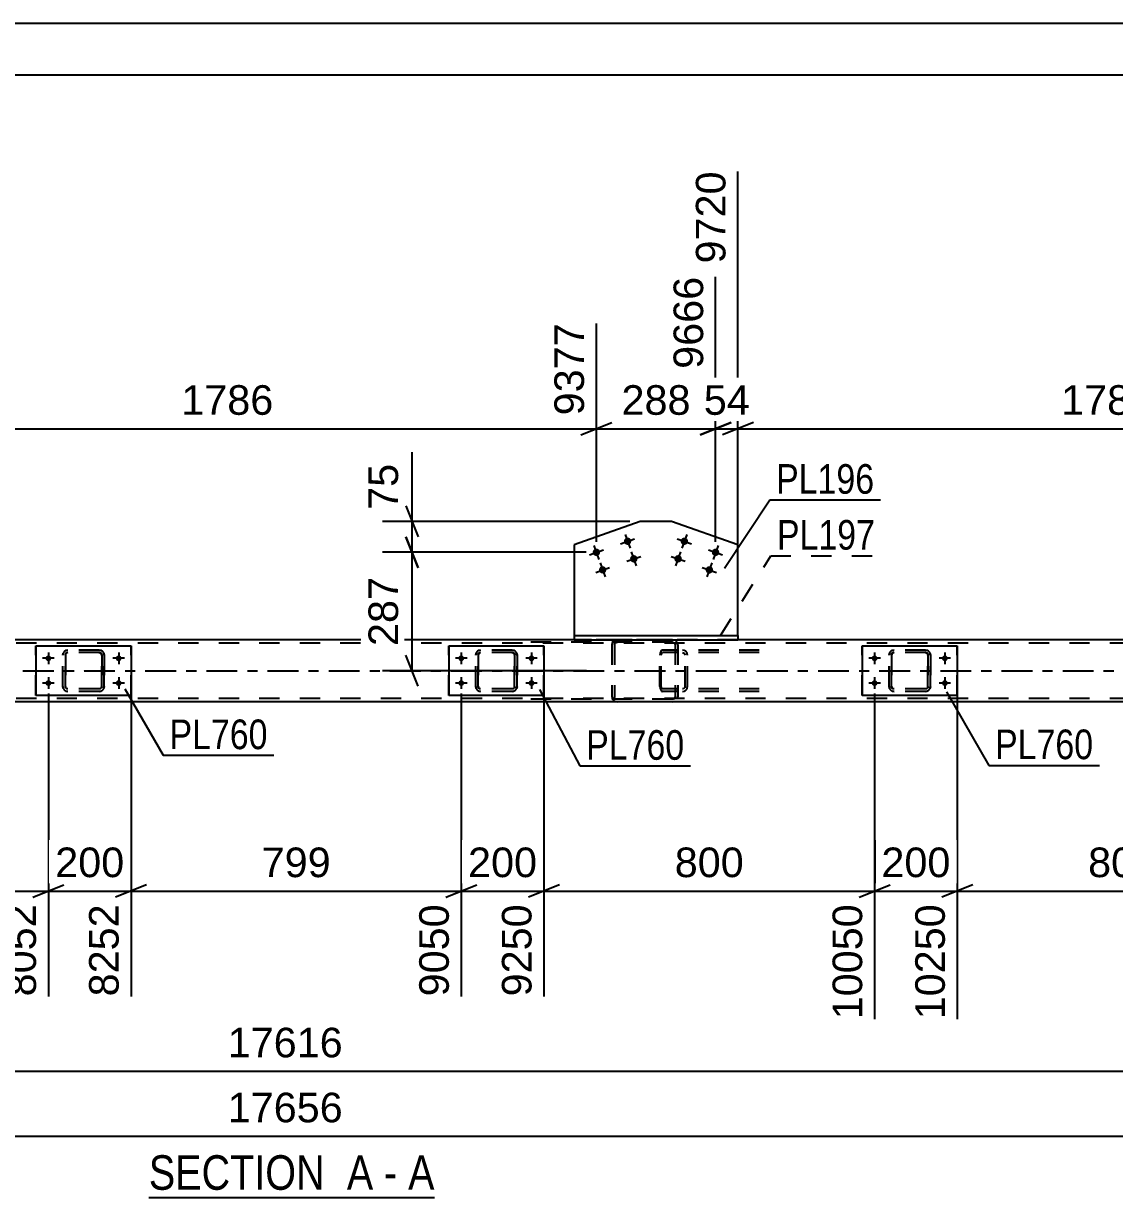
# Model space of a CAD drawing. Header units: millimetres. Extents: x -136 to 705, y -401 to 193.
# Drawn here: x 291 to 396.6, y 79.5 to 193.2 of the extents above; entities that cross this region are included whole.
import ezdxf

# ---------------------------------------------------------------- set-up
doc = ezdxf.new("R2010")
doc.units = ezdxf.units.MM
doc.linetypes.add('DXK_LINE_DOT2', pattern=[3.9198, 1.9599, -1.9599])
doc.linetypes.add('DXK_LINE_DOT3', pattern=[5.9187, 2.979, -0.9799, 0.9799, -0.9799])
doc.styles.add('Arial', font='ARIAL.TTF', dxfattribs={"height": 0.2})
doc.styles.add('Arial Narrow', font='ARIALN.TTF', dxfattribs={"height": 0.2})

# ---------------------------------------------------------------- blocks, each defined once
blk = doc.blocks.new('Unknown-318887035-1115')
at = {"color": 5, "linetype": 'Continuous'}
for p, q in [((705.32, 193.19), (-135.68, 193.19)), ((700.32, 188.19), (-130.68, 188.19))]:
    blk.add_line(p, q, dxfattribs=at)
blk = doc.blocks.new('Unknown-318887035-12 - 1230')
at = {"color": 6, "linetype": 'Continuous'}
blk.add_line((303.18, 79.55), (330.82, 79.55), dxfattribs=at)
at = {"color": 0, "linetype": 'Continuous'}
for points in [[(321.29, 80.3), (321.29, 83.8), (303.18, 83.8), (303.18, 80.3)], [(324.89, 80.3), (324.89, 83.8), (322.34, 83.8), (322.34, 80.3)], [(327.22, 80.3), (327.22, 83.8), (325.94, 83.8), (325.94, 80.3)], [(330.82, 80.3), (330.82, 83.8), (328.27, 83.8), (328.27, 80.3)]]:
    blk.add_wipeout(points, dxfattribs=at)
at = {"color": 7, "linetype": 'Continuous', "style": 'Arial Narrow'}
for s, p in [('SECTION ', (303.18, 80.3)), ('A', (322.34, 80.3)), ('A', (328.27, 80.3)), ('-', (325.94, 80.3))]:
    blk.add_text(s, height=3.34, dxfattribs=at).set_placement(p)
blk = doc.blocks.new('Part-318887035-1326 - 1230')
at = {"color": 2, "linetype": 'Continuous'}
for p, q in [((350.74, 144.99), (344.33, 142.71)), ((353.77, 144.99), (350.74, 144.99)), ((360.18, 142.71), (353.77, 144.99)), ((344.33, 142.71), (344.33, 133.94)), ((360.18, 133.94), (360.18, 142.71))]:
    blk.add_line(p, q, dxfattribs=at)
at = {"color": 7, "linetype": 'DXK_LINE_DOT2'}
blk.add_line((344.33, 133.94), (360.18, 133.94), dxfattribs=at)
blk = doc.blocks.new('Bolt-318887035-1409 - 1230')
at = {"linetype": 'Continuous'}
for points in [[(349.85, 143.19, -1), (349.17, 142.95, -1)], [(346.83, 142.12, -1), (346.15, 141.88, -1)], [(350.45, 141.49, -1), (349.77, 141.25, -1)], [(347.43, 140.42, -1), (346.76, 140.18, -1)]]:
    blk.add_hatch(color=1, dxfattribs=at).paths.add_polyline_path(points)
at = {"color": 1, "linetype": 'Continuous'}
for p, q in [((348.83, 142.82), (350.19, 143.31)), ((349.27, 143.74), (349.75, 142.39)), ((345.81, 141.76), (347.17, 142.24)), ((346.25, 142.67), (346.73, 141.32)), ((349.87, 142.05), (350.35, 140.69)), ((346.85, 140.98), (347.34, 139.62)), ((349.43, 141.13), (350.79, 141.61)), ((346.42, 140.06), (347.77, 140.54))]:
    blk.add_line(p, q, dxfattribs=at)
blk = doc.blocks.new('Part-318887035-1450 - 1230')
at = {"color": 2, "linetype": 'Continuous'}
for p, q in [((332.21, 132.94), (332.21, 128.14)), ((332.21, 132.94), (341.41, 132.94)), ((341.41, 132.94), (341.41, 128.14)), ((341.41, 128.14), (332.21, 128.14))]:
    blk.add_line(p, q, dxfattribs=at)
at = {"color": 7, "linetype": 'DXK_LINE_DOT2'}
for p, q in [((332.21, 128.14), (332.21, 132.94)), ((341.41, 128.14), (341.41, 132.94))]:
    blk.add_line(p, q, dxfattribs=at)
blk = doc.blocks.new('Part-318887035-1331 - 1230')
at = {"color": 2, "linetype": 'Continuous'}
for p, q in [((344.33, 133.94), (344.33, 133.54)), ((344.33, 133.94), (360.18, 133.94)), ((344.33, 133.54), (360.18, 133.54)), ((360.18, 133.94), (360.18, 133.54))]:
    blk.add_line(p, q, dxfattribs=at)
blk = doc.blocks.new('Bolt-318887035-1332 - 1230')
at = {"linetype": 'Continuous'}
for points in [[(333.41, 131.46, -1), (333.41, 132.02, -1)], [(340.21, 131.46, -1), (340.21, 132.02, -1)], [(333.41, 129.06, -1), (333.41, 129.62, -1)], [(340.21, 129.06, -1), (340.21, 129.62, -1)]]:
    blk.add_hatch(color=1, dxfattribs=at).paths.add_polyline_path(points)
at = {"color": 1, "linetype": 'Continuous'}
for p, q in [((333.41, 132.3), (333.41, 131.18)), ((340.21, 132.3), (340.21, 131.18)), ((333.97, 131.74), (332.85, 131.74)), ((340.77, 131.74), (339.65, 131.74)), ((333.41, 129.9), (333.41, 128.78)), ((340.21, 129.9), (340.21, 128.78)), ((333.97, 129.34), (332.85, 129.34)), ((340.77, 129.34), (339.65, 129.34))]:
    blk.add_line(p, q, dxfattribs=at)
blk = doc.blocks.new('Bolt-318887035-1408 - 1230')
at = {"linetype": 'Continuous'}
for points in [[(293.46, 131.46, -1), (293.46, 132.02, -1)], [(300.26, 131.46, -1), (300.26, 132.02, -1)], [(293.46, 129.06, -1), (293.46, 129.62, -1)], [(300.26, 129.06, -1), (300.26, 129.62, -1)]]:
    blk.add_hatch(color=1, dxfattribs=at).paths.add_polyline_path(points)
at = {"color": 1, "linetype": 'Continuous'}
for p, q in [((293.46, 132.3), (293.46, 131.18)), ((300.26, 132.3), (300.26, 131.18)), ((294.02, 131.74), (292.9, 131.74)), ((300.82, 131.74), (299.7, 131.74)), ((293.46, 129.9), (293.46, 128.78)), ((300.26, 129.9), (300.26, 128.78)), ((294.02, 129.34), (292.9, 129.34)), ((300.82, 129.34), (299.7, 129.34))]:
    blk.add_line(p, q, dxfattribs=at)
blk = doc.blocks.new('Bolt-318887035-1410 - 1230')
at = {"linetype": 'Continuous'}
for points in [[(373.41, 131.46, -1), (373.41, 132.02, -1)], [(380.21, 131.46, -1), (380.21, 132.02, -1)], [(373.41, 129.06, -1), (373.41, 129.62, -1)], [(380.21, 129.06, -1), (380.21, 129.62, -1)]]:
    blk.add_hatch(color=1, dxfattribs=at).paths.add_polyline_path(points)
at = {"color": 1, "linetype": 'Continuous'}
for p, q in [((373.41, 132.3), (373.41, 131.18)), ((380.21, 132.3), (380.21, 131.18)), ((373.97, 131.74), (372.85, 131.74)), ((380.77, 131.74), (379.65, 131.74)), ((373.41, 129.9), (373.41, 128.78)), ((380.21, 129.9), (380.21, 128.78)), ((373.97, 129.34), (372.85, 129.34)), ((380.77, 129.34), (379.65, 129.34))]:
    blk.add_line(p, q, dxfattribs=at)
blk = doc.blocks.new('Part-318887035-1629 - 1230')
at = {"color": 7, "linetype": 'DXK_LINE_DOT2'}
for p, q in [((374.81, 132.06), (374.85, 132.24)), ((374.85, 132.24), (374.81, 132.06)), ((374.81, 129.02), (374.81, 132.06)), ((374.81, 132.06), (374.81, 132.06)), ((374.81, 129.02), (374.81, 132.06)), ((375.05, 132.06), (375.07, 132.15)), ((375.07, 132.15), (375.05, 132.06)), ((375.05, 129.02), (375.05, 132.06)), ((375.05, 132.06), (375.05, 132.06)), ((375.05, 132.06), (375.05, 129.02)), ((375.07, 132.15), (375.12, 132.23)), ((375.12, 132.23), (375.07, 132.15)), ((375.11, 132.5), (375.29, 132.54)), ((375.29, 132.54), (375.11, 132.5)), ((375.12, 132.23), (375.2, 132.28)), ((375.2, 132.28), (375.12, 132.23)), ((375.29, 132.3), (375.2, 132.28)), ((378.33, 132.54), (375.29, 132.54)), ((378.33, 132.3), (375.29, 132.3)), ((378.33, 132.54), (378.51, 132.5)), ((378.51, 132.5), (378.33, 132.54)), ((378.33, 132.3), (378.42, 132.28)), ((378.42, 132.28), (378.5, 132.23)), ((378.5, 132.23), (378.42, 132.28)), ((378.5, 132.23), (378.55, 132.15)), ((378.55, 132.15), (378.5, 132.23)), ((378.55, 132.15), (378.57, 132.06)), ((378.57, 132.06), (378.55, 132.15)), ((378.57, 129.02), (378.57, 132.06)), ((378.57, 132.06), (378.57, 132.06)), ((378.57, 132.06), (378.57, 129.02)), ((378.77, 132.24), (378.81, 132.06)), ((378.81, 132.06), (378.77, 132.24)), ((378.81, 129.02), (378.81, 132.06)), ((378.81, 132.06), (378.81, 132.06)), ((378.81, 132.06), (378.81, 129.02)), ((374.81, 129.02), (374.81, 129.02)), ((374.85, 128.83), (374.81, 129.02)), ((374.81, 129.02), (374.85, 128.83)), ((375.05, 129.02), (375.05, 129.02)), ((375.07, 128.92), (375.05, 129.02)), ((375.05, 129.02), (375.07, 128.92)), ((375.12, 128.85), (375.07, 128.92)), ((375.07, 128.92), (375.12, 128.85)), ((375.29, 128.54), (375.11, 128.57)), ((375.11, 128.57), (375.29, 128.54)), ((375.2, 128.79), (375.12, 128.85)), ((375.12, 128.85), (375.2, 128.79)), ((375.29, 128.78), (375.2, 128.79)), ((378.33, 128.78), (375.29, 128.78)), ((378.33, 128.54), (375.29, 128.54)), ((378.42, 128.79), (378.33, 128.78)), ((378.51, 128.57), (378.33, 128.54)), ((378.33, 128.54), (378.51, 128.57)), ((378.5, 128.85), (378.42, 128.79)), ((378.42, 128.79), (378.5, 128.85)), ((378.55, 128.92), (378.5, 128.85)), ((378.5, 128.85), (378.55, 128.92)), ((378.57, 129.02), (378.55, 128.92)), ((378.55, 128.92), (378.57, 129.02)), ((378.57, 129.02), (378.57, 129.02)), ((378.81, 129.02), (378.77, 128.83)), ((378.77, 128.83), (378.81, 129.02)), ((378.81, 129.02), (378.81, 129.02))]:
    blk.add_line(p, q, dxfattribs=at)
at = {"color": 7, "linetype": 'DXK_LINE_DOT3'}
blk.add_line((376.81, 130.54), (376.81, 130.54), dxfattribs=at)
at = {"color": 7, "linetype": 'DXK_LINE_DOT2'}
for centre, start, end in [((375.29, 132.06), 112.5, 157.5), ((375.29, 132.06), 112.5, 157.5), ((378.33, 132.06), 22.5, 67.5), ((378.33, 132.06), 22.5, 67.5), ((375.29, 129.02), 202.5, 247.5), ((375.29, 129.02), 202.5, 247.5), ((378.33, 129.02), 292.5, 337.5), ((378.33, 129.02), 292.5, 337.5)]:
    blk.add_arc(centre, 0.48, start, end, dxfattribs=at)
blk = doc.blocks.new('Part-318887035-1486 - 1230')
at = {"color": 7, "linetype": 'DXK_LINE_DOT2'}
for p, q in [((353.86, 133.54), (339.95, 133.54)), ((353.86, 133.3), (339.95, 133.3)), ((348.02, 133.22), (347.98, 133.06)), ((347.98, 133.06), (347.98, 128.02)), ((348.02, 133.24), (348.02, 133.22)), ((348.24, 133.06), (348.26, 133.15)), ((348.24, 133.06), (348.24, 128.02)), ((348.26, 133.15), (348.31, 133.23)), ((348.49, 133.54), (348.3, 133.5)), ((348.31, 133.23), (348.4, 133.28)), ((348.4, 133.28), (348.49, 133.3)), ((354.05, 133.5), (353.86, 133.54)), ((353.86, 133.3), (353.95, 133.28)), ((353.95, 133.28), (354.04, 133.23)), ((354.04, 133.23), (354.09, 133.15)), ((354.09, 133.15), (354.11, 133.06)), ((354.11, 133.06), (354.11, 128.02)), ((354.33, 133.22), (354.33, 133.24)), ((354.37, 133.06), (354.33, 133.22)), ((354.37, 133.06), (354.37, 128.02)), ((353.86, 127.78), (339.95, 127.78)), ((353.86, 127.54), (339.95, 127.54)), ((347.98, 128.02), (348, 127.95)), ((348, 127.95), (348.02, 127.83)), ((348.25, 127.95), (348.24, 128.02)), ((348.26, 127.92), (348.25, 127.95)), ((348.31, 127.85), (348.26, 127.92)), ((348.3, 127.57), (348.49, 127.54)), ((348.4, 127.79), (348.31, 127.85)), ((348.49, 127.78), (348.4, 127.79)), ((353.95, 127.79), (353.86, 127.78)), ((353.86, 127.54), (354.05, 127.57)), ((354.04, 127.85), (353.95, 127.79)), ((354.09, 127.92), (354.04, 127.85)), ((354.09, 127.92), (354.1, 127.95)), ((354.1, 127.95), (354.11, 128.02)), ((354.33, 127.83), (354.35, 127.95)), ((354.35, 127.95), (354.37, 128.02))]:
    blk.add_line(p, q, dxfattribs=at)
for centre, start, end in [((348.47, 133.03), 110.7583, 155.68), ((353.88, 133.03), 24.32, 69.2417), ((348.47, 128.04), 204.32, 249.2417)]:
    blk.add_arc(centre, 0.496, start, end, dxfattribs=at)
blk = doc.blocks.new('Part-318887035-1510 - 1230')
at = {"color": 7, "linetype": 'DXK_LINE_DOT2'}
for p, q in [((334.81, 132.06), (334.85, 132.24)), ((334.85, 132.24), (334.81, 132.06)), ((334.81, 129.02), (334.81, 132.06)), ((334.81, 132.06), (334.81, 132.06)), ((334.81, 129.02), (334.81, 132.06)), ((335.05, 132.06), (335.07, 132.15)), ((335.07, 132.15), (335.05, 132.06)), ((335.05, 129.02), (335.05, 132.06)), ((335.05, 132.06), (335.05, 132.06)), ((335.05, 132.06), (335.05, 129.02)), ((335.07, 132.15), (335.12, 132.23)), ((335.12, 132.23), (335.07, 132.15)), ((335.11, 132.5), (335.29, 132.54)), ((335.29, 132.54), (335.11, 132.5)), ((335.12, 132.23), (335.2, 132.28)), ((335.2, 132.28), (335.12, 132.23)), ((335.29, 132.3), (335.2, 132.28)), ((338.33, 132.54), (335.29, 132.54)), ((338.33, 132.3), (335.29, 132.3)), ((338.33, 132.54), (338.51, 132.5)), ((338.51, 132.5), (338.33, 132.54)), ((338.33, 132.3), (338.42, 132.28)), ((338.42, 132.28), (338.5, 132.23)), ((338.5, 132.23), (338.42, 132.28)), ((338.5, 132.23), (338.55, 132.15)), ((338.55, 132.15), (338.5, 132.23)), ((338.55, 132.15), (338.57, 132.06)), ((338.57, 132.06), (338.55, 132.15)), ((338.57, 129.02), (338.57, 132.06)), ((338.57, 132.06), (338.57, 132.06)), ((338.57, 132.06), (338.57, 129.02)), ((338.77, 132.24), (338.81, 132.06)), ((338.81, 132.06), (338.77, 132.24)), ((338.81, 129.02), (338.81, 132.06)), ((338.81, 132.06), (338.81, 132.06)), ((338.81, 132.06), (338.81, 129.02)), ((334.81, 129.02), (334.81, 129.02)), ((334.85, 128.83), (334.81, 129.02)), ((334.81, 129.02), (334.85, 128.83)), ((335.05, 129.02), (335.05, 129.02)), ((335.07, 128.92), (335.05, 129.02)), ((335.05, 129.02), (335.07, 128.92)), ((335.12, 128.85), (335.07, 128.92)), ((335.07, 128.92), (335.12, 128.85)), ((335.29, 128.54), (335.11, 128.57)), ((335.11, 128.57), (335.29, 128.54)), ((335.2, 128.79), (335.12, 128.85)), ((335.12, 128.85), (335.2, 128.79)), ((335.29, 128.78), (335.2, 128.79)), ((338.33, 128.78), (335.29, 128.78)), ((338.33, 128.54), (335.29, 128.54)), ((338.42, 128.79), (338.33, 128.78)), ((338.51, 128.57), (338.33, 128.54)), ((338.33, 128.54), (338.51, 128.57)), ((338.5, 128.85), (338.42, 128.79)), ((338.42, 128.79), (338.5, 128.85)), ((338.55, 128.92), (338.5, 128.85)), ((338.5, 128.85), (338.55, 128.92)), ((338.57, 129.02), (338.55, 128.92)), ((338.55, 128.92), (338.57, 129.02)), ((338.57, 129.02), (338.57, 129.02)), ((338.81, 129.02), (338.77, 128.83)), ((338.77, 128.83), (338.81, 129.02)), ((338.81, 129.02), (338.81, 129.02))]:
    blk.add_line(p, q, dxfattribs=at)
at = {"color": 7, "linetype": 'DXK_LINE_DOT3'}
blk.add_line((336.81, 130.54), (336.81, 130.54), dxfattribs=at)
at = {"color": 7, "linetype": 'DXK_LINE_DOT2'}
for centre, start, end in [((335.29, 132.06), 112.5, 157.5), ((335.29, 132.06), 112.5, 157.5), ((338.33, 132.06), 22.5, 67.5), ((338.33, 132.06), 22.5, 67.5), ((335.29, 129.02), 202.5, 247.5), ((335.29, 129.02), 202.5, 247.5), ((338.33, 129.02), 292.5, 337.5), ((338.33, 129.02), 292.5, 337.5)]:
    blk.add_arc(centre, 0.48, start, end, dxfattribs=at)
blk = doc.blocks.new('Part-318887035-1617 - 1230')
at = {"color": 7, "linetype": 'DXK_LINE_DOT2'}
for p, q in [((629.41, 133.22), (-28.61, 133.22)), ((360.18, 133.54), (344.33, 133.54)), ((629.41, 127.86), (-28.61, 127.86))]:
    blk.add_line(p, q, dxfattribs=at)
at = {"color": 2, "linetype": 'Continuous'}
for p, q in [((344.33, 133.54), (275.05, 133.54)), ((429.46, 133.54), (360.18, 133.54)), ((629.41, 127.54), (-24.61, 127.54))]:
    blk.add_line(p, q, dxfattribs=at)
at = {"color": 7, "linetype": 'DXK_LINE_DOT3'}
blk.add_line((-28.61, 130.54), (629.41, 130.54), dxfattribs=at)
blk = doc.blocks.new('Part-318887035-1623 - 1230')
at = {"color": 7, "linetype": 'DXK_LINE_DOT2'}
for p, q in [((294.86, 132.06), (294.9, 132.24)), ((294.9, 132.24), (294.86, 132.06)), ((294.86, 129.02), (294.86, 132.06)), ((294.86, 132.06), (294.86, 132.06)), ((294.86, 129.02), (294.86, 132.06)), ((295.1, 132.06), (295.12, 132.15)), ((295.12, 132.15), (295.1, 132.06)), ((295.1, 129.02), (295.1, 132.06)), ((295.1, 132.06), (295.1, 132.06)), ((295.1, 132.06), (295.1, 129.02)), ((295.12, 132.15), (295.17, 132.23)), ((295.17, 132.23), (295.12, 132.15)), ((295.16, 132.5), (295.34, 132.54)), ((295.34, 132.54), (295.16, 132.5)), ((295.17, 132.23), (295.25, 132.28)), ((295.25, 132.28), (295.17, 132.23)), ((295.34, 132.3), (295.25, 132.28)), ((298.38, 132.54), (295.34, 132.54)), ((298.38, 132.3), (295.34, 132.3)), ((298.38, 132.54), (298.56, 132.5)), ((298.56, 132.5), (298.38, 132.54)), ((298.38, 132.3), (298.47, 132.28)), ((298.47, 132.28), (298.55, 132.23)), ((298.55, 132.23), (298.47, 132.28)), ((298.55, 132.23), (298.6, 132.15)), ((298.6, 132.15), (298.55, 132.23)), ((298.6, 132.15), (298.62, 132.06)), ((298.62, 132.06), (298.6, 132.15)), ((298.62, 129.02), (298.62, 132.06)), ((298.62, 132.06), (298.62, 132.06)), ((298.62, 132.06), (298.62, 129.02)), ((298.82, 132.24), (298.86, 132.06)), ((298.86, 132.06), (298.82, 132.24)), ((298.86, 129.02), (298.86, 132.06)), ((298.86, 132.06), (298.86, 132.06)), ((298.86, 132.06), (298.86, 129.02)), ((294.86, 129.02), (294.86, 129.02)), ((294.9, 128.83), (294.86, 129.02)), ((294.86, 129.02), (294.9, 128.83)), ((295.1, 129.02), (295.1, 129.02)), ((295.12, 128.92), (295.1, 129.02)), ((295.1, 129.02), (295.12, 128.92)), ((295.17, 128.85), (295.12, 128.92)), ((295.12, 128.92), (295.17, 128.85)), ((295.34, 128.54), (295.16, 128.57)), ((295.16, 128.57), (295.34, 128.54)), ((295.25, 128.79), (295.17, 128.85)), ((295.17, 128.85), (295.25, 128.79)), ((295.34, 128.78), (295.25, 128.79)), ((298.38, 128.78), (295.34, 128.78)), ((298.38, 128.54), (295.34, 128.54)), ((298.47, 128.79), (298.38, 128.78)), ((298.56, 128.57), (298.38, 128.54)), ((298.38, 128.54), (298.56, 128.57)), ((298.55, 128.85), (298.47, 128.79)), ((298.47, 128.79), (298.55, 128.85)), ((298.6, 128.92), (298.55, 128.85)), ((298.55, 128.85), (298.6, 128.92)), ((298.62, 129.02), (298.6, 128.92)), ((298.6, 128.92), (298.62, 129.02)), ((298.62, 129.02), (298.62, 129.02)), ((298.86, 129.02), (298.82, 128.83)), ((298.82, 128.83), (298.86, 129.02)), ((298.86, 129.02), (298.86, 129.02))]:
    blk.add_line(p, q, dxfattribs=at)
at = {"color": 7, "linetype": 'DXK_LINE_DOT3'}
blk.add_line((296.86, 130.54), (296.86, 130.54), dxfattribs=at)
at = {"color": 7, "linetype": 'DXK_LINE_DOT2'}
for centre, start, end in [((295.34, 132.06), 112.5, 157.5), ((295.34, 132.06), 112.5, 157.5), ((298.38, 132.06), 22.5, 67.5), ((298.38, 132.06), 22.5, 67.5), ((295.34, 129.02), 202.5, 247.5), ((295.34, 129.02), 202.5, 247.5), ((298.38, 129.02), 292.5, 337.5), ((298.38, 129.02), 292.5, 337.5)]:
    blk.add_arc(centre, 0.48, start, end, dxfattribs=at)
blk = doc.blocks.new('Part-318887035-1628 - 1230')
at = {"color": 2, "linetype": 'Continuous'}
for p, q in [((292.26, 132.94), (292.26, 128.14)), ((292.26, 132.94), (301.46, 132.94)), ((301.46, 132.94), (301.46, 128.14)), ((301.46, 128.14), (292.26, 128.14))]:
    blk.add_line(p, q, dxfattribs=at)
at = {"color": 7, "linetype": 'DXK_LINE_DOT2'}
for p, q in [((292.26, 128.14), (292.26, 132.94)), ((301.46, 128.14), (301.46, 132.94))]:
    blk.add_line(p, q, dxfattribs=at)
blk = doc.blocks.new('Part-318887035-1634 - 1230')
at = {"color": 2, "linetype": 'Continuous'}
for p, q in [((372.21, 132.94), (372.21, 128.14)), ((372.21, 132.94), (381.41, 132.94)), ((381.41, 132.94), (381.41, 128.14)), ((381.41, 128.14), (372.21, 128.14))]:
    blk.add_line(p, q, dxfattribs=at)
at = {"color": 7, "linetype": 'DXK_LINE_DOT2'}
for p, q in [((372.21, 128.14), (372.21, 132.94)), ((381.41, 128.14), (381.41, 132.94))]:
    blk.add_line(p, q, dxfattribs=at)
blk = doc.blocks.new('Part-318887035-1638 - 1230')
at = {"color": 7, "linetype": 'DXK_LINE_DOT2'}
for p, q in [((352.65, 132.24), (352.63, 132.06)), ((352.63, 129.02), (352.63, 132.06)), ((352.71, 132.4), (352.65, 132.24)), ((352.8, 132.5), (352.71, 132.4)), ((352.77, 132.06), (352.78, 132.15)), ((352.77, 129.02), (352.77, 132.06)), ((352.78, 132.15), (352.81, 132.23)), ((352.9, 132.54), (352.8, 132.5)), ((352.81, 132.23), (352.85, 132.28)), ((352.85, 132.28), (352.9, 132.3)), ((362.25, 132.54), (352.9, 132.54)), ((362.25, 132.3), (352.9, 132.3)), ((354.37, 132.3), (354.37, 132.54)), ((355.01, 132.5), (354.81, 132.54)), ((354.81, 132.3), (354.91, 132.28)), ((354.91, 132.28), (354.99, 132.23)), ((354.99, 132.23), (355.05, 132.15)), ((355.05, 132.15), (355.07, 132.06)), ((355.07, 129.02), (355.07, 132.06)), ((355.32, 132.06), (355.28, 132.24)), ((355.32, 129.02), (355.32, 132.06)), ((352.63, 129.02), (352.65, 128.83)), ((352.65, 128.83), (352.71, 128.68)), ((352.71, 128.68), (352.8, 128.57)), ((352.78, 128.92), (352.77, 129.02)), ((352.81, 128.85), (352.78, 128.92)), ((352.8, 128.57), (352.9, 128.54)), ((352.85, 128.79), (352.81, 128.85)), ((352.9, 128.78), (352.85, 128.79)), ((362.25, 128.78), (352.9, 128.78)), ((362.25, 128.54), (352.9, 128.54)), ((354.37, 128.54), (354.37, 128.78)), ((354.91, 128.79), (354.81, 128.78)), ((354.81, 128.54), (355.01, 128.57)), ((354.99, 128.85), (354.91, 128.79)), ((355.05, 128.92), (354.99, 128.85)), ((355.07, 129.02), (355.05, 128.92)), ((355.28, 128.83), (355.32, 129.02))]:
    blk.add_line(p, q, dxfattribs=at)
for centre, start, end in [((354.83, 132.04), 23.8951, 68.8487), ((354.83, 129.03), 291.1513, 336.1049)]:
    blk.add_arc(centre, 0.492, start, end, dxfattribs=at)
blk = doc.blocks.new('Bolt-318887035-1658 - 1230')
at = {"linetype": 'Continuous'}
for points in [[(355.34, 142.95, -1), (354.66, 143.19, -1)], [(358.36, 141.88, -1), (357.68, 142.12, -1)], [(354.74, 141.25, -1), (354.06, 141.49, -1)], [(357.76, 140.18, -1), (357.08, 140.42, -1)]]:
    blk.add_hatch(color=1, dxfattribs=at).paths.add_polyline_path(points)
at = {"color": 1, "linetype": 'Continuous'}
for p, q in [((354.32, 143.31), (355.68, 142.82)), ((355.24, 143.74), (354.76, 142.39)), ((354.64, 142.05), (354.16, 140.69)), ((357.34, 142.24), (358.7, 141.76)), ((358.26, 142.67), (357.78, 141.32)), ((353.72, 141.61), (355.08, 141.13)), ((357.66, 140.98), (357.18, 139.62)), ((356.74, 140.54), (358.1, 140.06))]:
    blk.add_line(p, q, dxfattribs=at)
blk = doc.blocks.new('StraightDimension-318887035-2456 - 1230')
at = {"color": 7, "linetype": 'Continuous'}
for p, q in [((381.41, 128.34), (381.41, 96.8)), ((413.41, 128.34), (413.41, 96.8)), ((382.91, 109.81), (379.91, 108.61)), ((381.41, 109.21), (413.41, 109.21)), ((411.91, 108.61), (414.91, 109.81))]:
    blk.add_line(p, q, dxfattribs=at)
at = {"color": 0}
blk.add_wipeout([(401.34, 109.96), (401.34, 114.16), (393.47, 114.16), (393.47, 109.96)], dxfattribs=at)
at = {"color": 3, "style": 'Arial'}
blk.add_text('800', height=2.865, dxfattribs=at).set_placement((394.07, 110.56))
at = {"color": 0, "linetype": 'Continuous'}
blk.add_wipeout([(412.81, 108.51), (408.61, 108.51), (408.61, 96.2), (412.81, 96.2)], dxfattribs=at)
at = {"color": 3, "linetype": 'Continuous', "style": 'Arial'}
blk.add_text('11050', height=2.865, rotation=90.0002, dxfattribs=at).set_placement((412.21, 96.8))
blk = doc.blocks.new('StraightDimension-318887035-2060 - 1230')
at = {"color": 7, "linetype": 'Continuous'}
for p, q in [((358.02, 143), (358.02, 168.65)), ((346.49, 143), (346.49, 164.15)), ((344.99, 153.36), (347.99, 154.56)), ((359.52, 154.56), (356.52, 153.36)), ((346.49, 153.96), (358.02, 153.96))]:
    blk.add_line(p, q, dxfattribs=at)
at = {"color": 0}
blk.add_wipeout([(356.19, 154.71), (356.19, 158.91), (348.32, 158.91), (348.32, 154.71)], dxfattribs=at)
at = {"color": 3, "style": 'Arial'}
blk.add_text('288', height=2.865, dxfattribs=at).set_placement((348.92, 155.31))
at = {"color": 0, "linetype": 'Continuous'}
blk.add_wipeout([(357.42, 169.25), (353.22, 169.25), (353.22, 159.16), (357.42, 159.16)], dxfattribs=at)
at = {"color": 3, "linetype": 'Continuous', "style": 'Arial'}
blk.add_text('9666', height=2.865, rotation=90.0002, dxfattribs=at).set_placement((356.82, 159.76))
blk = doc.blocks.new('StraightDimension-318887035-2076 - 1230')
at = {"color": 7, "linetype": 'Continuous'}
for p, q in [((360.18, 134.94), (360.18, 178.85)), ((431.63, 143), (431.63, 166.38)), ((361.68, 154.56), (358.68, 153.36)), ((430.13, 153.36), (433.13, 154.56)), ((360.18, 153.96), (431.63, 153.96))]:
    blk.add_line(p, q, dxfattribs=at)
at = {"color": 0}
blk.add_wipeout([(400.95, 154.71), (400.95, 158.91), (390.86, 158.91), (390.86, 154.71)], dxfattribs=at)
at = {"color": 3, "style": 'Arial'}
blk.add_text('1786', height=2.865, dxfattribs=at).set_placement((391.46, 155.31))
at = {"color": 0, "linetype": 'Continuous'}
blk.add_wipeout([(431.03, 166.98), (426.83, 166.98), (426.83, 154.66), (431.03, 154.66)], dxfattribs=at)
at = {"color": 3, "linetype": 'Continuous', "style": 'Arial'}
blk.add_text('11506', height=2.865, rotation=90.0002, dxfattribs=at).set_placement((430.43, 155.26))
blk = doc.blocks.new('StraightDimension-318887035-1860 - 1230')
at = {"color": 7, "linetype": 'Continuous'}
blk.add_line((-29.41, 85.48), (662.14, 85.48), dxfattribs=at)
at = {"color": 0}
blk.add_wipeout([(322.53, 86.23), (322.53, 90.43), (310.21, 90.43), (310.21, 86.23)], dxfattribs=at)
at = {"color": 3, "style": 'Arial'}
blk.add_text('17656', height=2.865, dxfattribs=at).set_placement((310.81, 86.83))
blk = doc.blocks.new('StraightDimension-318887035-1891 - 1230')
at = {"color": 7, "linetype": 'Continuous'}
blk.add_line((-28.61, 91.77), (661.34, 91.77), dxfattribs=at)
at = {"color": 0}
blk.add_wipeout([(322.53, 92.52), (322.53, 96.72), (310.21, 96.72), (310.21, 92.52)], dxfattribs=at)
at = {"color": 3, "style": 'Arial'}
blk.add_text('17616', height=2.865, dxfattribs=at).set_placement((310.81, 93.12))
blk = doc.blocks.new('StraightDimension-318887035-1933 - 1230')
at = {"color": 7, "linetype": 'Continuous'}
for p, q in [((328.65, 144.99), (328.65, 151.68)), ((328.65, 144.99), (328.65, 151.68)), ((328.05, 146.49), (329.25, 143.49)), ((349.74, 144.99), (325.8, 144.99)), ((328.65, 142), (328.65, 144.99)), ((329.25, 140.5), (328.05, 143.5)), ((345.49, 142), (325.8, 142))]:
    blk.add_line(p, q, dxfattribs=at)
at = {"color": 0}
blk.add_wipeout([(327.9, 151.16), (323.7, 151.16), (323.7, 145.51), (327.9, 145.51)], dxfattribs=at)
at = {"color": 3, "style": 'Arial'}
blk.add_text('75', height=2.865, rotation=90.0002, dxfattribs=at).set_placement((327.3, 146.11))
blk = doc.blocks.new('StraightDimension-318887035-1943 - 1230')
at = {"color": 7, "linetype": 'Continuous'}
for p, q in [((328.05, 143.5), (329.25, 140.5)), ((345.49, 142), (325.8, 142)), ((328.65, 130.54), (328.65, 142)), ((329.25, 129.04), (328.05, 132.04)), ((345.53, 130.54), (325.8, 130.54))]:
    blk.add_line(p, q, dxfattribs=at)
at = {"color": 0}
blk.add_wipeout([(327.9, 140.2), (323.7, 140.2), (323.7, 132.33), (327.9, 132.33)], dxfattribs=at)
at = {"color": 3, "style": 'Arial'}
blk.add_text('287', height=2.865, rotation=90.0002, dxfattribs=at).set_placement((327.3, 132.93))
blk = doc.blocks.new('StraightDimension-318887035-2053 - 1230')
at = {"color": 7, "linetype": 'Continuous'}
for p, q in [((275.05, 134.94), (275.05, 178.85)), ((346.49, 143), (346.49, 164.15)), ((276.55, 154.56), (273.55, 153.36)), ((344.99, 153.36), (347.99, 154.56)), ((275.05, 153.96), (346.49, 153.96))]:
    blk.add_line(p, q, dxfattribs=at)
at = {"color": 0}
blk.add_wipeout([(315.82, 154.71), (315.82, 158.91), (305.72, 158.91), (305.72, 154.71)], dxfattribs=at)
at = {"color": 3, "style": 'Arial'}
blk.add_text('1786', height=2.865, dxfattribs=at).set_placement((306.32, 155.31))
at = {"color": 0, "linetype": 'Continuous'}
blk.add_wipeout([(345.89, 164.75), (341.69, 164.75), (341.69, 154.66), (345.89, 154.66)], dxfattribs=at)
at = {"color": 3, "linetype": 'Continuous', "style": 'Arial'}
blk.add_text('9377', height=2.865, rotation=90.0002, dxfattribs=at).set_placement((345.29, 155.26))
blk = doc.blocks.new('StraightDimension-318887035-2069 - 1230')
at = {"color": 7, "linetype": 'Continuous'}
for p, q in [((360.18, 134.94), (360.18, 178.85)), ((358.02, 143), (358.02, 168.65)), ((356.52, 153.36), (359.52, 154.56)), ((361.68, 154.56), (358.68, 153.36)), ((358.02, 153.96), (360.18, 153.96))]:
    blk.add_line(p, q, dxfattribs=at)
at = {"color": 0, "linetype": 'Continuous'}
blk.add_wipeout([(359.58, 179.45), (355.38, 179.45), (355.38, 169.36), (359.58, 169.36)], dxfattribs=at)
at = {"color": 3, "linetype": 'Continuous', "style": 'Arial'}
blk.add_text('9720', height=2.865, rotation=90.0002, dxfattribs=at).set_placement((358.98, 169.96))
at = {"color": 0}
blk.add_wipeout([(361.92, 154.71), (361.92, 158.91), (356.28, 158.91), (356.28, 154.71)], dxfattribs=at)
at = {"color": 3, "style": 'Arial'}
blk.add_text('54', height=2.865, dxfattribs=at).set_placement((356.88, 155.31))
blk = doc.blocks.new('StraightDimension-318887035-2295 - 1230')
at = {"color": 7, "linetype": 'Continuous'}
for p, q in [((261.41, 130.11), (261.41, 99.02)), ((293.46, 128.34), (293.46, 99.02)), ((262.91, 109.81), (259.91, 108.61)), ((261.41, 109.21), (293.46, 109.21)), ((291.96, 108.61), (294.96, 109.81))]:
    blk.add_line(p, q, dxfattribs=at)
at = {"color": 0}
blk.add_wipeout([(281.37, 109.96), (281.37, 114.16), (273.5, 114.16), (273.5, 109.96)], dxfattribs=at)
at = {"color": 3, "style": 'Arial'}
blk.add_text('801', height=2.865, dxfattribs=at).set_placement((274.1, 110.56))
at = {"color": 0, "linetype": 'Continuous'}
blk.add_wipeout([(292.86, 108.51), (288.66, 108.51), (288.66, 98.42), (292.86, 98.42)], dxfattribs=at)
at = {"color": 3, "linetype": 'Continuous', "style": 'Arial'}
blk.add_text('8052', height=2.865, rotation=90.0002, dxfattribs=at).set_placement((292.26, 99.02))
blk = doc.blocks.new('StraightDimension-318887035-2304 - 1230')
at = {"color": 7, "linetype": 'Continuous'}
for p, q in [((293.46, 128.34), (293.46, 99.02)), ((301.46, 128.34), (301.46, 99.02)), ((291.96, 108.61), (294.96, 109.81)), ((293.46, 109.21), (301.46, 109.21)), ((302.96, 109.81), (299.96, 108.61))]:
    blk.add_line(p, q, dxfattribs=at)
at = {"color": 0}
blk.add_wipeout([(301.39, 109.96), (301.39, 114.16), (293.52, 114.16), (293.52, 109.96)], dxfattribs=at)
at = {"color": 0, "linetype": 'Continuous'}
blk.add_wipeout([(300.86, 108.51), (296.66, 108.51), (296.66, 98.42), (300.86, 98.42)], dxfattribs=at)
at = {"color": 3, "style": 'Arial'}
blk.add_text('200', height=2.865, dxfattribs=at).set_placement((294.12, 110.56))
at = {"color": 3, "linetype": 'Continuous', "style": 'Arial'}
blk.add_text('8252', height=2.865, rotation=90.0002, dxfattribs=at).set_placement((300.26, 99.02))
blk = doc.blocks.new('StraightDimension-318887035-2313 - 1230')
at = {"color": 7, "linetype": 'Continuous'}
for p, q in [((301.46, 128.34), (301.46, 99.02)), ((333.41, 128.34), (333.41, 99.02)), ((302.96, 109.81), (299.96, 108.61)), ((301.46, 109.21), (333.41, 109.21)), ((331.91, 108.61), (334.91, 109.81))]:
    blk.add_line(p, q, dxfattribs=at)
at = {"color": 0}
blk.add_wipeout([(321.37, 109.96), (321.37, 114.16), (313.5, 114.16), (313.5, 109.96)], dxfattribs=at)
at = {"color": 3, "style": 'Arial'}
blk.add_text('799', height=2.865, dxfattribs=at).set_placement((314.1, 110.56))
at = {"color": 0, "linetype": 'Continuous'}
blk.add_wipeout([(332.81, 108.51), (328.61, 108.51), (328.61, 98.42), (332.81, 98.42)], dxfattribs=at)
at = {"color": 3, "linetype": 'Continuous', "style": 'Arial'}
blk.add_text('9050', height=2.865, rotation=90.0002, dxfattribs=at).set_placement((332.21, 99.02))
blk = doc.blocks.new('StraightDimension-318887035-2322 - 1230')
at = {"color": 7, "linetype": 'Continuous'}
for p, q in [((333.41, 128.34), (333.41, 99.02)), ((341.41, 128.34), (341.41, 99.02)), ((331.91, 108.61), (334.91, 109.81)), ((333.41, 109.21), (341.41, 109.21)), ((342.91, 109.81), (339.91, 108.61))]:
    blk.add_line(p, q, dxfattribs=at)
at = {"color": 0}
blk.add_wipeout([(341.34, 109.96), (341.34, 114.16), (333.47, 114.16), (333.47, 109.96)], dxfattribs=at)
at = {"color": 0, "linetype": 'Continuous'}
blk.add_wipeout([(340.81, 108.51), (336.61, 108.51), (336.61, 98.42), (340.81, 98.42)], dxfattribs=at)
at = {"color": 3, "style": 'Arial'}
blk.add_text('200', height=2.865, dxfattribs=at).set_placement((334.07, 110.56))
at = {"color": 3, "linetype": 'Continuous', "style": 'Arial'}
blk.add_text('9250', height=2.865, rotation=90.0002, dxfattribs=at).set_placement((340.21, 99.02))
blk = doc.blocks.new('StraightDimension-318887035-2465 - 1230')
at = {"color": 7, "linetype": 'Continuous'}
for p, q in [((373.41, 128.34), (373.41, 96.8)), ((381.41, 128.34), (381.41, 96.8)), ((371.91, 108.61), (374.91, 109.81)), ((373.41, 109.21), (381.41, 109.21)), ((382.91, 109.81), (379.91, 108.61))]:
    blk.add_line(p, q, dxfattribs=at)
at = {"color": 0}
blk.add_wipeout([(381.34, 109.96), (381.34, 114.16), (373.47, 114.16), (373.47, 109.96)], dxfattribs=at)
at = {"color": 0, "linetype": 'Continuous'}
blk.add_wipeout([(380.81, 108.51), (376.61, 108.51), (376.61, 96.2), (380.81, 96.2)], dxfattribs=at)
at = {"color": 3, "style": 'Arial'}
blk.add_text('200', height=2.865, dxfattribs=at).set_placement((374.07, 110.56))
at = {"color": 3, "linetype": 'Continuous', "style": 'Arial'}
blk.add_text('10250', height=2.865, rotation=90.0002, dxfattribs=at).set_placement((380.21, 96.8))
blk = doc.blocks.new('StraightDimension-318887035-2474 - 1230')
at = {"color": 7, "linetype": 'Continuous'}
for p, q in [((341.41, 128.34), (341.41, 99.02)), ((373.41, 128.34), (373.41, 96.8)), ((342.91, 109.81), (339.91, 108.61)), ((341.41, 109.21), (373.41, 109.21)), ((371.91, 108.61), (374.91, 109.81))]:
    blk.add_line(p, q, dxfattribs=at)
at = {"color": 0}
blk.add_wipeout([(361.34, 109.96), (361.34, 114.16), (353.47, 114.16), (353.47, 109.96)], dxfattribs=at)
at = {"color": 3, "style": 'Arial'}
blk.add_text('800', height=2.865, dxfattribs=at).set_placement((354.07, 110.56))
at = {"color": 0, "linetype": 'Continuous'}
blk.add_wipeout([(372.81, 108.51), (368.61, 108.51), (368.61, 96.2), (372.81, 96.2)], dxfattribs=at)
at = {"color": 3, "linetype": 'Continuous', "style": 'Arial'}
blk.add_text('10050', height=2.865, rotation=90.0002, dxfattribs=at).set_placement((372.21, 96.8))
blk = doc.blocks.new('Mark-318887035-1624 - 1230')
at = {"color": 30, "linetype": 'Continuous'}
for p, q in [((300.85, 128.8), (304.58, 122.35)), ((304.58, 122.35), (315.29, 122.35))]:
    blk.add_line(p, q, dxfattribs=at)
at = {"color": 0}
blk.add_wipeout([(314.69, 122.95), (314.69, 125.95), (305.18, 125.95), (305.18, 122.95)], dxfattribs=at)
blk.add_wipeout([(314.69, 122.95), (314.69, 125.95), (305.18, 125.95), (305.18, 122.95)], dxfattribs=at)
at = {"color": 3, "style": 'Arial Narrow'}
blk.add_text('PL760', height=2.863, dxfattribs=at).set_placement((305.18, 122.95))
blk = doc.blocks.new('Mark-318887035-1322 - 1230')
at = {"color": 30, "linetype": 'Continuous'}
for p, q in [((358.9, 140.45), (363.28, 147.07)), ((363.28, 147.07), (373.98, 147.07))]:
    blk.add_line(p, q, dxfattribs=at)
at = {"color": 0}
blk.add_wipeout([(373.38, 147.67), (373.38, 150.67), (363.88, 150.67), (363.88, 147.67)], dxfattribs=at)
blk.add_wipeout([(373.38, 147.67), (373.38, 150.67), (363.88, 150.67), (363.88, 147.67)], dxfattribs=at)
at = {"color": 3, "style": 'Arial Narrow'}
blk.add_text('PL196', height=2.863, dxfattribs=at).set_placement((363.88, 147.67))
blk = doc.blocks.new('Mark-318887035-1327 - 1230')
at = {"color": 30, "linetype": 'DXK_LINE_DOT2'}
for p, q in [((358.5, 133.94), (363.36, 141.66)), ((363.36, 141.66), (374.06, 141.66))]:
    blk.add_line(p, q, dxfattribs=at)
at = {"color": 0}
blk.add_wipeout([(373.46, 142.26), (373.46, 145.26), (363.96, 145.26), (363.96, 142.26)], dxfattribs=at)
blk.add_wipeout([(373.46, 142.26), (373.46, 145.26), (363.96, 145.26), (363.96, 142.26)], dxfattribs=at)
at = {"color": 3, "style": 'Arial Narrow'}
blk.add_text('PL197', height=2.863, dxfattribs=at).set_placement((363.96, 142.26))
blk = doc.blocks.new('Mark-318887035-1446 - 1230')
at = {"color": 30, "linetype": 'Continuous'}
for p, q in [((340.99, 128.72), (344.9, 121.32)), ((344.9, 121.32), (355.61, 121.32))]:
    blk.add_line(p, q, dxfattribs=at)
at = {"color": 0}
blk.add_wipeout([(355.01, 121.92), (355.01, 124.92), (345.5, 124.92), (345.5, 121.92)], dxfattribs=at)
blk.add_wipeout([(355.01, 121.92), (355.01, 124.92), (345.5, 124.92), (345.5, 121.92)], dxfattribs=at)
at = {"color": 3, "style": 'Arial Narrow'}
blk.add_text('PL760', height=2.863, dxfattribs=at).set_placement((345.5, 121.92))
blk = doc.blocks.new('Mark-318887035-1630 - 1230')
at = {"color": 30, "linetype": 'Continuous'}
for p, q in [((380.37, 128.49), (384.47, 121.38)), ((384.47, 121.38), (395.18, 121.38))]:
    blk.add_line(p, q, dxfattribs=at)
at = {"color": 0}
blk.add_wipeout([(394.58, 121.98), (394.58, 124.98), (385.07, 124.98), (385.07, 121.98)], dxfattribs=at)
blk.add_wipeout([(394.58, 121.98), (394.58, 124.98), (385.07, 124.98), (385.07, 121.98)], dxfattribs=at)
at = {"color": 3, "style": 'Arial Narrow'}
blk.add_text('PL760', height=2.863, dxfattribs=at).set_placement((385.07, 121.98))

msp = doc.modelspace()

# ---------------------------------------------------------------- block references
for name in ['Unknown-318887035-1115', 'Part-318887035-1326 - 1230', 'Bolt-318887035-1409 - 1230', 'Bolt-318887035-1658 - 1230', 'Part-318887035-1617 - 1230', 'Part-318887035-1486 - 1230', 'Part-318887035-1331 - 1230', 'Part-318887035-1628 - 1230', 'Bolt-318887035-1408 - 1230', 'Part-318887035-1623 - 1230', 'Part-318887035-1450 - 1230', 'Bolt-318887035-1332 - 1230', 'Part-318887035-1510 - 1230', 'Part-318887035-1638 - 1230', 'Part-318887035-1634 - 1230', 'Bolt-318887035-1410 - 1230', 'Part-318887035-1629 - 1230']:
    msp.add_blockref(name, (0, 0))

# ---------------------------------------------------------------- next in the draw order: block references
for name in ['StraightDimension-318887035-2060 - 1230', 'StraightDimension-318887035-2456 - 1230', 'Unknown-318887035-12 - 1230']:
    msp.add_blockref(name, (0, 0))

# ---------------------------------------------------------------- next in the draw order: block references
for name in ['StraightDimension-318887035-2076 - 1230', 'StraightDimension-318887035-1933 - 1230', 'StraightDimension-318887035-1860 - 1230']:
    msp.add_blockref(name, (0, 0))

# ---------------------------------------------------------------- next in the draw order: block references
for name in ['StraightDimension-318887035-2069 - 1230', 'StraightDimension-318887035-1943 - 1230', 'StraightDimension-318887035-1891 - 1230']:
    msp.add_blockref(name, (0, 0))

# ---------------------------------------------------------------- next in the draw order: block references
for name in ['StraightDimension-318887035-2053 - 1230', 'Mark-318887035-1322 - 1230', 'StraightDimension-318887035-2295 - 1230', 'StraightDimension-318887035-2465 - 1230']:
    msp.add_blockref(name, (0, 0))

# ---------------------------------------------------------------- next in the draw order: block references
for name in ['Mark-318887035-1327 - 1230', 'Mark-318887035-1630 - 1230', 'StraightDimension-318887035-2304 - 1230']:
    msp.add_blockref(name, (0, 0))

# ---------------------------------------------------------------- next in the draw order: block references
msp.add_blockref('StraightDimension-318887035-2313 - 1230', (0, 0))

# ---------------------------------------------------------------- next in the draw order: block references
for name in ['Mark-318887035-1624 - 1230', 'StraightDimension-318887035-2322 - 1230']:
    msp.add_blockref(name, (0, 0))

# ---------------------------------------------------------------- next in the draw order: block references
msp.add_blockref('StraightDimension-318887035-2474 - 1230', (0, 0))

# ---------------------------------------------------------------- next in the draw order: block references
msp.add_blockref('Mark-318887035-1446 - 1230', (0, 0))

doc.saveas('drawing.dxf')
